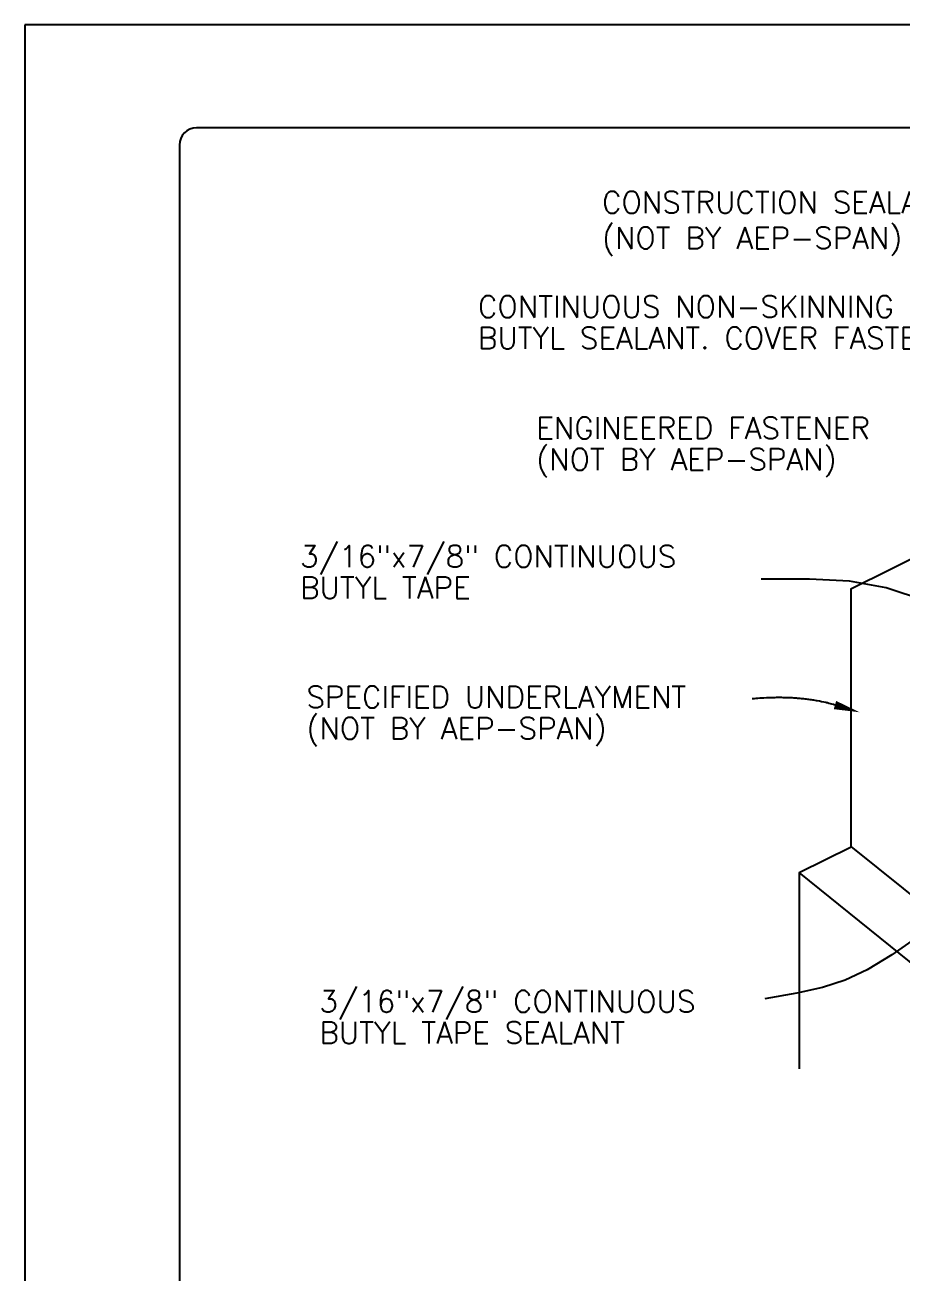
# Model space of a CAD drawing. Extents: x 100.7 to 109.2, y -38 to -27.
# Drawn here: x 100.654 to 103.846, y -31.538 to -26.997 of the extents above; entities that cross this region are included whole.
import ezdxf

# ---------------------------------------------------------------- set-up
doc = ezdxf.new("R2010")
doc.units = 0
doc.header["$LTSCALE"] = 0.5
doc.header["$MEASUREMENT"] = 0
for name, color, linetype in [('BORDER', 9, 'CONTINUOUS'), ('DIM', 4, 'CONTINUOUS'), ('DWG', 2, 'CONTINUOUS')]:
    doc.layers.add(name, color=color, linetype=linetype)
doc.styles.get("Standard").update_dxf_attribs({"font": 'romans.shx'})

msp = doc.modelspace()

# ---------------------------------------------------------------- linework, layer by layer
at = {"layer": 'BORDER'}
for p, q in [((109.154, -26.9972), (100.654, -26.9972)), ((100.654, -26.9972), (100.654, -37.9972)), ((108.7165, -27.3722), (101.279, -27.3722)), ((101.2165, -27.4347), (101.2165, -37.5597))]:
    msp.add_line(p, q, dxfattribs=at)
msp.add_arc((101.279, -27.4347), 0.0625, 90, 180, dxfattribs=at)
at = {"layer": 'DIM', "color": 5}
for points in [[(104.9661, -29.6807), (104.6006, -29.4593), (104.3195, -29.2929), (104.1038, -29.1739), (103.9343, -29.0943), (103.7919, -29.0465), (103.6575, -29.0225), (103.5121, -29.0147), (103.3365, -29.0152)], [(104.241, -30.0639), (104.0612, -30.2021), (103.9218, -30.3067), (103.8124, -30.3834), (103.7225, -30.4376), (103.6417, -30.4751), (103.5596, -30.5016), (103.4656, -30.5225), (103.3494, -30.5435)]]:
    msp.add_lwpolyline(points, dxfattribs=at)
for points, format in [([(103.6051, -29.4735, 0.006928), (103.5833, -29.4674, 0.013307), (103.5719, -29.4648, 0.000726), (103.5407, -29.4584, 0.006929), (103.5374, -29.4577, 0.006384), (103.5193, -29.4548, 0.006564), (103.5016, -29.4524, 0.006014), (103.4828, -29.4504, 0.006194), (103.4645, -29.4488, 0.00565), (103.445, -29.4476, 0.005827), (103.4261, -29.4469, 0.005297), (103.406, -29.4466, 0.005469), (103.3865, -29.4467, 0.004958), (103.3836, -29.4468, 0.000378), (103.3455, -29.4482, 0.009383), (103.3309, -29.449, 0.004962), (103.3033, -29.4514)], "xyb"), ([(103.695, -29.4999, 0, 0.0313, 0), (103.6051, -29.4735, 0.0313, 0.0313, 0)], "xyseb")]:
    msp.add_lwpolyline(points, format=format, dxfattribs=at)
at = {"layer": 'DWG', "color": 46}
for p, q in [((103.6634, -29.0509), (104.9849, -28.3924)), ((103.6634, -29.0509), (103.6634, -29.9892)), ((103.6634, -29.9892), (104.7613, -30.8716))]:
    msp.add_line(p, q, dxfattribs=at)
at = {"layer": 'DWG'}
for p, q in [((103.4751, -30.0837), (103.6635, -29.9893)), ((103.4751, -30.0837), (103.4751, -30.7984)), ((104.0249, -30.5269), (103.4751, -30.0837))]:
    msp.add_line(p, q, dxfattribs=at)

# ---------------------------------------------------------------- texts
at = {"layer": 'DIM'}
for s, p in [('CONSTRUCTION SEALANT ', (102.7564, -27.6825)), ('(NOT BY AEP-SPAN)', (102.7564, -27.8118)), ('CONTINUOUS NON-SKINNING', (102.3043, -28.0624)), ('BUTYL SEALANT. COVER FASTENER', (102.3043, -28.1763)), ('ENGINEERED FASTENER', (102.5169, -28.5043)), ('(NOT BY AEP-SPAN)', (102.5169, -28.6181)), ('3/16"x7/8" CONTINUOUS', (101.6567, -28.9715)), ('BUTYL TAPE', (101.6567, -29.0853)), ('SPECIFIED UNDERLAYMENT', (101.6794, -29.4836)), ('(NOT BY AEP-SPAN)', (101.6794, -29.5975)), ('3/16"x7/8" CONTINUOUS', (101.7266, -30.5923)), ('BUTYL TAPE SEALANT', (101.7266, -30.7062))]:
    msp.add_text(s, height=0.07875, dxfattribs=at).set_placement(p)

doc.saveas('drawing.dxf')
